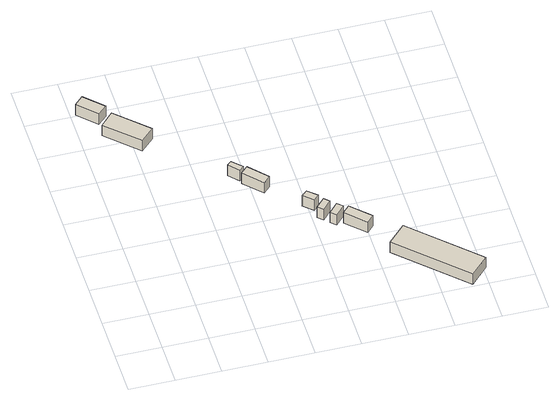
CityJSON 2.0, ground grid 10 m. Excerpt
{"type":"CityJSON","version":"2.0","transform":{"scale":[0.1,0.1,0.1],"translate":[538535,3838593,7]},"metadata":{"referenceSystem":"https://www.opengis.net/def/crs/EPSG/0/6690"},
"CityObjects":{
"building1":{"type":"Building","attributes":{"class":"3001","BuildingDetailAttribute.specifiedBuildingCoverageRate":0.6,"BuildingDetailAttribute.surveyYear":2017,"BuildingIDAttribute.prefecture":"27","BuildingIDAttribute.city":"27113"},"geometry":[{"type":"Solid","lod":"1","boundaries":[[[[0,1,2,3]],[[2,4,5,3]],[[1,6,4,2]],[[0,7,6,1]],[[3,5,7,0]],[[4,6,7,5]]]]}]},
"building2":{"type":"Building","attributes":{"class":"3003","BuildingDetailAttribute.specifiedBuildingCoverageRate":0.6,"BuildingDetailAttribute.surveyYear":2017,"BuildingIDAttribute.prefecture":"27","BuildingIDAttribute.city":"27113"},"geometry":[{"type":"Solid","lod":"1","boundaries":[[[[8,9,10,11]],[[10,12,13,11]],[[9,14,12,10]],[[8,15,14,9]],[[11,13,15,8]],[[12,14,15,13]]]]}]},
"building3":{"type":"Building","attributes":{"class":"3001","BuildingDetailAttribute.specifiedBuildingCoverageRate":0.6,"BuildingDetailAttribute.surveyYear":2017,"BuildingIDAttribute.prefecture":"27","BuildingIDAttribute.city":"27113"},"geometry":[{"type":"Solid","lod":"1","boundaries":[[[[16,17,18,19]],[[18,20,21,19]],[[17,22,20,18]],[[16,23,22,17]],[[19,21,23,16]],[[20,22,23,21]]]]}]},
"building4":{"type":"Building","attributes":{"class":"3001","BuildingDetailAttribute.specifiedBuildingCoverageRate":0.6,"BuildingDetailAttribute.surveyYear":2017,"BuildingIDAttribute.prefecture":"27","BuildingIDAttribute.city":"27113"},"geometry":[{"type":"Solid","lod":"1","boundaries":[[[[24,25,26,27]],[[26,28,29,27]],[[25,30,28,26]],[[24,31,30,25]],[[27,29,31,24]],[[28,30,31,29]]]]}]},
"building5":{"type":"Building","attributes":{"class":"3001","BuildingDetailAttribute.specifiedBuildingCoverageRate":0.6,"BuildingDetailAttribute.surveyYear":2017,"BuildingIDAttribute.prefecture":"27","BuildingIDAttribute.city":"27113"},"geometry":[{"type":"Solid","lod":"1","boundaries":[[[[32,33,34,35]],[[34,36,37,35]],[[33,38,36,34]],[[32,39,38,33]],[[35,37,39,32]],[[36,38,39,37]]]]}]},
"building6":{"type":"Building","attributes":{"class":"3001","BuildingDetailAttribute.specifiedBuildingCoverageRate":0.6,"BuildingDetailAttribute.surveyYear":2017,"BuildingIDAttribute.prefecture":"27","BuildingIDAttribute.city":"27113"},"geometry":[{"type":"Solid","lod":"1","boundaries":[[[[40,41,42,43]],[[42,44,45,43]],[[41,46,44,42]],[[40,47,46,41]],[[43,45,47,40]],[[44,46,47,45]]]]}]},
"building7":{"type":"Building","attributes":{"class":"3001","BuildingDetailAttribute.specifiedBuildingCoverageRate":0.6,"BuildingDetailAttribute.surveyYear":2017,"BuildingIDAttribute.prefecture":"27","BuildingIDAttribute.city":"27113"},"geometry":[{"type":"Solid","lod":"1","boundaries":[[[[48,49,50,51]],[[50,52,53,51]],[[49,54,52,50]],[[48,55,54,49]],[[51,53,55,48]],[[52,54,55,53]]]]}]},
"building8":{"type":"Building","attributes":{"class":"3001","BuildingDetailAttribute.specifiedBuildingCoverageRate":0.6,"BuildingDetailAttribute.surveyYear":2017,"BuildingIDAttribute.prefecture":"27","BuildingIDAttribute.city":"27113"},"geometry":[{"type":"Solid","lod":"1","boundaries":[[[[56,57,58,59]],[[58,60,61,59]],[[57,62,60,58]],[[56,63,62,57]],[[59,61,63,56]],[[60,62,63,61]]]]}]},
"building9":{"type":"Building","attributes":{"class":"3001","BuildingDetailAttribute.specifiedBuildingCoverageRate":0.6,"BuildingDetailAttribute.surveyYear":2017,"BuildingIDAttribute.prefecture":"27","BuildingIDAttribute.city":"27113"},"geometry":[{"type":"Solid","lod":"1","boundaries":[[[[64,65,66,67]],[[66,68,69,67]],[[65,70,68,66]],[[64,71,70,65]],[[67,69,71,64]],[[68,70,71,69]]]]}]}
},
"vertices":[
[10,703,5],[29,722,5],[69,682,5],[49,663,5],[69,682,35],[49,663,35],[29,722,35],[10,703,35],
[46,630,5],[75,660,5],[144,593,5],[115,564,5],[144,593,35],[115,564,35],[75,660,35],[46,630,35],
[264,448,5],[274,457,5],[295,436,5],[285,426,5],[295,436,35],[285,426,35],[274,457,35],[264,448,35],
[286,419,4],[302,434,4],[339,394,4],[324,379,4],[339,394,34],[324,379,34],[302,434,34],[286,419,34],
[389,321,5],[401,332,5],[422,313,5],[410,301,5],[422,313,35],[410,301,35],[401,332,35],[389,321,35],
[409,280,5],[429,301,5],[440,290,5],[421,269,5],[440,290,35],[421,269,35],[429,301,35],[409,280,35],
[431,258,5],[451,280,5],[463,269,5],[443,247,5],[463,269,35],[443,247,35],[451,280,35],[431,258,35],
[457,250,5],[473,266,5],[514,225,5],[499,209,5],[514,225,35],[499,209,35],[473,266,35],[457,250,35],
[527,141,5],[566,181,5],[705,45,5],[666,5,5],[705,45,35],[666,5,35],[566,181,35],[527,141,35]
]}
